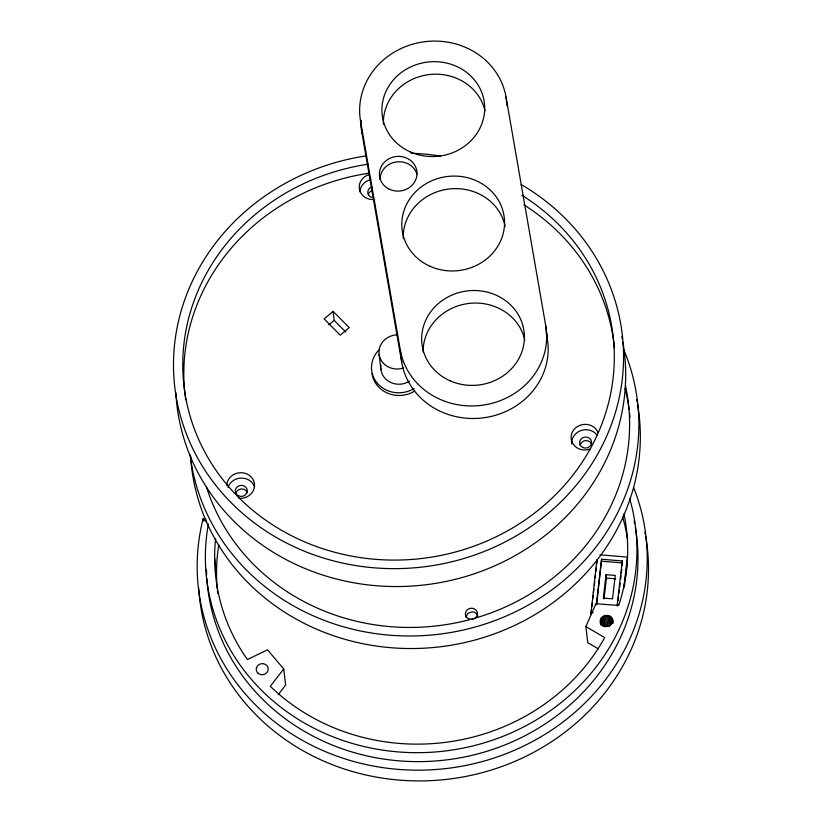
<?xml version="1.0" encoding="UTF-8"?>
<svg xmlns="http://www.w3.org/2000/svg" width="822" height="822" viewBox="0 0 822 822"><rect width="100%" height="100%" fill="white"/><g stroke="black" fill="none" stroke-linecap="round" stroke-linejoin="round"><path stroke-width="1.23" d="M600.985 624.905C595.94 614.096 615.246 611.671 612.863 623.415M591.501 609.266L590.915 614.301L596.895 559.648M591.799 606.749L592.241 602.968M592.683 599.197L593.124 595.416M593.422 592.898L593.864 589.127M594.306 585.356L594.748 581.575M595.19 577.804L595.488 575.287M595.929 571.506L596.371 567.735M596.813 563.954L597.255 560.183M596.248 604.838L601.591 559.248L622.305 560.953L622.233 565.464M596.772 604.273L601.591 559.248M606.05 574.681L603.307 598.087L612.513 598.848L615.257 575.441L606.05 574.681L606.451 578.082L603.995 599.033M617.106 605.28L622.305 560.953M617.486 605.978L617.784 603.451M618.082 600.913L618.524 597.111M618.966 593.32L619.418 589.518M619.716 586.99L620.158 583.188M620.6 579.387L621.052 575.585M621.35 573.057L621.792 569.256M623.713 588.542L627.402 557.08L599.978 554.819M624.514 585.305L624.812 582.788M625.11 580.27L627.32 561.385M465.858 617.199L467.841 613.325L472.188 611.835A6.021 5.549 -6.7 0 1 477.757 616.13M206.62 521.878L203.229 518.466L202.849 519.884A225.269 207.514 -6.7 0 0 436.184 769.495A225.269 207.514 -6.7 0 0 633.639 487.559M205.202 521.405L205.777 519.288M598.2 648.805L587.751 642.64L585.86 626.518L595.96 603.697L618.699 605.475L620.548 599.598A206.733 190.447 -6.7 0 0 623.97 513.904M215.611 538.513A206.733 190.447 -6.7 0 0 244.134 654.754L247.401 659.521L267.53 649.842L283.734 668.964L270.325 686.288L273.027 688.898A206.733 190.447 -6.7 0 0 603.05 640.543L604.663 637.625L585.86 626.518M278.175 694.693L285.624 685.075L283.734 668.964M333.095 311.374L324.145 318.957L340.246 335.191L349.196 327.608L333.095 311.374L334.143 320.323L345.774 332.047M328.779 324.875L334.143 320.323M601.827 561.221L622.531 562.926M606.451 578.082L615.657 578.842M590.699 612.513L593.196 612.719M600.553 621.185C601.005 628.83 613.972 627.207 612.472 619.654M506.044 97.088L545.767 325.944L547.247 338.489A73.733 67.928 -6.7 0 1 486.121 417.432A73.733 67.928 -6.7 0 1 401.763 362.492L362.04 133.637L360.56 121.101A73.733 67.928 -6.7 0 1 421.686 42.158A73.733 67.928 -6.7 0 1 506.044 97.088L507.071 105.863M546.147 332.16L547.247 338.489M360.56 121.101L400.293 349.956L401.763 362.492M629.128 409.644L627.977 402.102A216.001 198.975 -6.7 0 0 625.069 388.426M612.061 618.432L612.647 623.395M611.352 617.343L612.082 623.538M610.397 616.438L611.27 623.877M609.225 615.76L610.397 625.676M607.92 615.349L609.225 626.508M606.533 615.226L607.848 626.385M605.156 615.401L606.461 626.559M603.851 615.873L605.156 627.032M602.69 616.592L603.851 626.518M601.735 617.548L602.752 626.23M601.036 618.668L601.766 624.874M600.635 619.911L601.221 624.864M379.117 354.436L380.905 369.653M214.634 557.974L216.525 574.095M203.229 518.466L203.507 520.85M614.486 348.394L613.829 342.353A216.001 198.975 -6.7 0 0 523.922 204.853M629.683 498.564A216.001 198.975 -6.7 0 1 431.118 752.253A216.001 198.975 -6.7 0 1 208.398 523.943M645.712 536.571A225.269 207.514 -6.7 0 1 447.271 779.297A225.269 207.514 -6.7 0 1 198.76 588.305M644.88 532.101A225.269 207.514 -6.7 0 1 645.311 534.331M217.707 593.515A206.733 190.447 -6.7 0 1 217.44 591.1M217.203 588.675A206.733 190.447 -6.7 0 1 218.796 544.945M622.624 517.028A206.733 190.447 -6.7 0 1 627.587 539.602M635.303 527.334A216.001 198.975 -6.7 0 1 445.904 759.97A216.001 198.975 -6.7 0 1 206.846 578.565M206.62 574.763A216.001 198.975 -6.7 0 1 206.456 569.677M634.111 521.086A216.001 198.975 -6.7 0 1 634.615 523.583M473.482 618.945A3.011 2.774 -6.7 0 1 471.962 619.285A3.011 2.774 -6.7 0 1 470.4 619.243A3.011 2.774 -6.7 0 1 468.92 618.843A3.011 2.774 -6.7 0 1 467.605 618.093A3.011 2.774 -6.7 0 1 466.557 617.045A3.011 2.774 -6.7 0 1 465.838 615.781A3.011 2.774 -6.7 0 1 465.499 614.383A3.011 2.774 -6.7 0 1 465.571 612.945A3.011 2.774 -6.7 0 1 466.043 611.568A3.011 2.774 -6.7 0 1 466.875 610.345A3.011 2.774 -6.7 0 1 468.026 609.349A3.011 2.774 -6.7 0 1 469.413 608.66A3.011 2.774 -6.7 0 1 470.934 608.331A3.011 2.774 -6.7 0 1 472.486 608.362A3.011 2.774 -6.7 0 1 473.975 608.773A3.011 2.774 -6.7 0 1 475.28 609.523A3.011 2.774 -6.7 0 1 476.339 610.561A3.011 2.774 -6.7 0 1 477.058 611.825A3.011 2.774 -6.7 0 1 477.387 613.222A3.011 2.774 -6.7 0 1 477.325 614.661A3.011 2.774 -6.7 0 1 476.852 616.038A3.011 2.774 -6.7 0 1 476.01 617.271A3.011 2.774 -6.7 0 1 474.859 618.257A3.011 2.774 -6.7 0 1 474.171 618.709M623.528 349.155A225.269 207.514 -6.7 0 1 467.338 629.066A225.269 207.514 -6.7 0 1 190.118 454.689M206.414 486.778A216.001 198.975 -6.7 0 0 456.58 622.716A216.001 198.975 -6.7 0 0 628.07 400.694L626.929 393.152A216.001 198.975 -6.7 0 0 625.47 385.662M637.543 404.188A225.269 207.514 -6.7 0 1 439.102 646.914A225.269 207.514 -6.7 0 1 190.591 455.912M636.721 399.718A225.269 207.514 -6.7 0 1 637.142 401.948M629.58 413.425A216.001 198.975 -6.7 0 1 629.95 417.216M622.891 342.271A225.269 207.514 -6.7 0 1 423.741 585.007A225.269 207.514 -6.7 0 1 175.857 392.731M621.833 336.681A225.269 207.514 -6.7 0 1 622.275 338.911M185.68 399.811A216.001 198.975 -6.7 0 1 185.33 397.293M185.176 396.04A216.001 198.975 -6.7 0 1 183.799 374.483L183.923 366.859A216.001 198.975 -6.7 0 1 369.222 173.154M368.164 164.205A216.001 198.975 -6.7 0 0 182.874 357.899L182.751 365.533A216.001 198.975 -6.7 0 0 407.733 559.71A216.001 198.975 -6.7 0 0 613.602 340.976L612.78 333.403A216.001 198.975 -6.7 0 0 521.908 195.287M521.066 184.477A225.269 207.514 -6.7 0 1 545.603 515.517A225.269 207.514 -6.7 0 1 193.92 450.959A225.269 207.514 -6.7 0 1 365.646 155.944M411.092 153.241A225.269 207.514 -6.7 0 1 440.417 156.036M589.836 449.1A13.902 12.803 -6.7 0 1 571.968 441.876A13.902 12.803 -6.7 0 1 580.137 425.241A13.902 12.803 -6.7 0 1 597.995 432.464M571.783 444.003A13.902 12.803 -6.7 0 1 580.764 430.615A13.902 12.803 -6.7 0 1 596.926 434.91M372.582 199.592A13.902 12.803 -6.7 0 1 359.368 188.741A13.902 12.803 -6.7 0 1 368.893 174.644M359.882 191.886A13.902 12.803 -6.7 0 1 370.691 179.699M403.397 368.009A18.536 17.077 -6.7 0 1 379.199 354.981A18.536 17.077 -6.7 0 1 397.519 334.821M409.52 381.192A18.536 17.077 -6.7 0 1 389.453 381.809A18.536 17.077 -6.7 0 1 380.915 365.194M226.759 485.37A13.902 12.803 -6.7 0 1 241.483 472.712A13.902 12.803 -6.7 0 1 254.471 486.439A13.902 12.803 -6.7 0 1 238.986 498.286M227.982 487.425A13.902 12.803 -6.7 0 1 241.103 478.085A13.902 12.803 -6.7 0 1 254.471 486.665M372.52 197.609A6.021 5.549 -6.7 0 1 371.883 186.902M414.144 388.529A27.804 25.616 -6.7 0 1 377.956 383.956A27.804 25.616 -6.7 0 1 378.829 350.141M414.463 391.221A27.804 25.616 -6.7 0 1 372.037 373.599M235.801 493.447A6.021 5.549 -6.7 0 1 247.412 492.645M580.147 445.092A6.021 5.549 -6.7 0 1 591.748 444.291M368.287 194.691A6.021 5.549 -6.7 0 1 372.304 190.488M362.04 133.637A73.733 67.928 -6.7 0 1 361.166 120.351M403.283 238.657A51.437 47.388 -6.7 0 1 449.038 189.009A51.437 47.388 -6.7 0 1 505.17 226.543M383.422 124.225A51.437 47.388 -6.7 0 1 428.539 74.658A51.437 47.388 -6.7 0 1 485.062 110.98M423.125 351.919A51.437 47.388 -6.7 0 1 468.9 303.441A51.437 47.388 -6.7 0 1 524.785 339.835M545.767 325.944A73.733 67.928 -6.7 0 1 484.651 404.897A73.733 67.928 -6.7 0 1 400.293 349.956M380.031 179.473A18.824 17.344 -6.7 0 1 396.245 161.965A18.824 17.344 -6.7 0 1 416.939 174.089M257.995 673.177L256.967 671.964A6.021 5.549 -6.7 0 1 261.334 663.693A6.021 5.549 -6.7 0 1 268.116 670.238A6.021 5.549 -6.7 0 1 258.981 673.906L257.995 673.177M238.555 495.902A6.021 5.549 -6.7 0 0 247.278 490.487A6.021 5.549 -6.7 0 0 237.979 486.305A6.021 5.549 -6.7 0 0 238.555 495.902M582.901 447.548A6.021 5.549 -6.7 0 0 591.624 442.133A6.021 5.549 -6.7 0 0 582.325 437.951A6.021 5.549 -6.7 0 0 582.901 447.548M410.332 151.936A51.437 47.388 -6.7 0 0 484.6 105.339A51.437 47.388 -6.7 0 0 404.979 70.014A51.437 47.388 -6.7 0 0 410.332 151.936M430.204 266.359A51.437 47.388 -6.7 0 0 504.461 219.772A51.437 47.388 -6.7 0 0 424.84 184.447A51.437 47.388 -6.7 0 0 430.204 266.359M450.066 380.792A51.437 47.388 -6.7 0 0 524.323 334.194A51.437 47.388 -6.7 0 0 444.702 298.879A51.437 47.388 -6.7 0 0 450.066 380.792M388.827 188.957A18.824 17.344 -6.7 0 0 417.011 173.391A18.824 17.344 -6.7 0 0 388.775 158.882A18.824 17.344 -6.7 0 0 388.827 188.957"/></g></svg>
